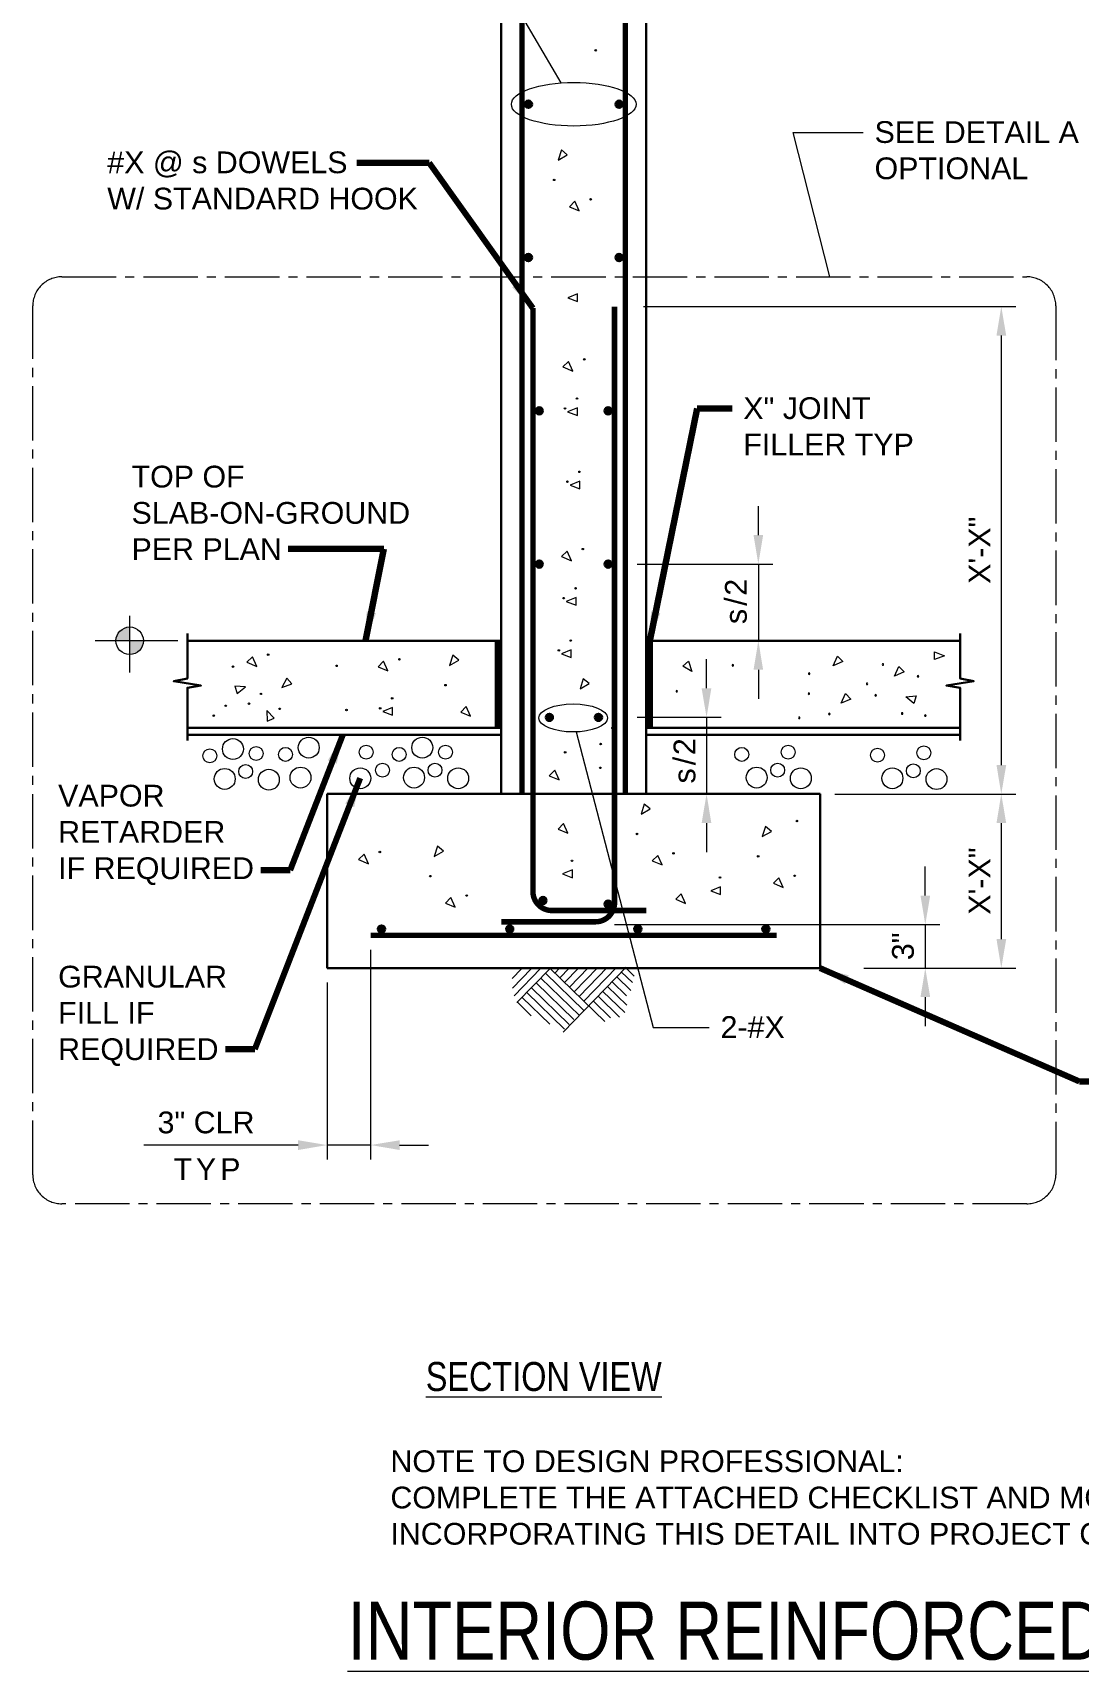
# Model space of a CAD drawing. Header units: inches. Extents: x -745 to -610, y 1779 to 1950.
# Drawn here: x -744.7 to -672.6, y 1779.4 to 1892.4 of the extents above; entities that cross this region are included whole.
import ezdxf

# ---------------------------------------------------------------- set-up
doc = ezdxf.new("R2010")
doc.units = ezdxf.units.IN
doc.header["$LTSCALE"] = 5
doc.header["$MEASUREMENT"] = 0
doc.linetypes.add('CENTER2', pattern=[1.125, 0.75, -0.125, 0.125, -0.125])
for name, color, linetype, lineweight in [('S-ANNO-DIMS', 1, 'Continuous', 20), ('S-ANNO-TEXT', 7, 'Continuous', 20), ('S-DETL', 3, 'Continuous', 30), ('S-DETL-PATT', 7, 'Continuous', 15)]:
    doc.layers.add(name, color=color, linetype=linetype, lineweight=lineweight)
doc.styles.add('Romans', font='arial.ttf')
doc.dimstyles.get("Standard").update_dxf_attribs({"dimtxt": 0.18, "dimasz": 0.18, "dimexe": 0.18, "dimexo": 0.0625, "dimgap": 0.09, "dimtad": 0, "dimtih": 1, "dimtoh": 1, "dimdec": 4, "dimzin": 0, "dimdsep": 46, "dimtxsty": 'Standard', "dimcen": 0.09, "dimadec": 0, "dimazin": 0, "dimtfac": 1, "dimtdec": 4, "dimtofl": 0, "dimtmove": 0, "dimatfit": 3, "dimfxl": 1, "dimtolj": 1, "dimtzin": 0, "dimarcsym": 0})

# ---------------------------------------------------------------- blocks, each defined once
blk = doc.blocks.new('*D9')
at = {"layer": 'Defpoints', "color": 0, "transparency": 16777216}
for p in [(-703.63, 1873.51), (-690.44, 1839.9), (-677.96, 1839.9)]:
    blk.add_point(p, dxfattribs=at)
at = {"layer": 'S-ANNO-DIMS', "transparency": 16777216}
for p, q in [((-702.63, 1873.51), (-676.96, 1873.51)), ((-677.96, 1871.51), (-677.96, 1841.9)), ((-689.44, 1839.9), (-676.96, 1839.9))]:
    blk.add_line(p, q, dxfattribs=at)
for points in [[(-678.29, 1871.51), (-677.62, 1871.51), (-677.96, 1873.51)], [(-678.29, 1841.9), (-677.62, 1841.9), (-677.96, 1839.9)]]:
    blk.add_solid(points, dxfattribs=at)
at = {"layer": 'S-ANNO-DIMS', "transparency": 16777216, "insert": (-679.46, 1856.71), "char_height": 1.5, "attachment_point": 5, "rotation": 90, "style": 'Romans'}
blk.add_mtext('\\A1;X\'-X"', dxfattribs=at)
blk = doc.blocks.new('*D10')
at = {"layer": 'Defpoints', "color": 0, "transparency": 16777216}
for p in [(-704.06, 1855.75), (-701.52, 1850.47), (-694.71, 1850.47)]:
    blk.add_point(p, dxfattribs=at)
at = {"layer": 'S-ANNO-DIMS', "transparency": 16777216}
for p, q in [((-694.71, 1857.75), (-694.71, 1859.75)), ((-703.06, 1855.75), (-693.71, 1855.75)), ((-694.71, 1855.75), (-694.71, 1850.47)), ((-700.52, 1850.47), (-693.71, 1850.47)), ((-694.71, 1848.47), (-694.71, 1846.47))]:
    blk.add_line(p, q, dxfattribs=at)
for points in [[(-695.04, 1857.75), (-694.38, 1857.75), (-694.71, 1855.75)], [(-695.04, 1848.47), (-694.38, 1848.47), (-694.71, 1850.47)]]:
    blk.add_solid(points, dxfattribs=at)
at = {"layer": 'S-ANNO-DIMS', "transparency": 16777216, "insert": (-696.21, 1853.11), "char_height": 1.5, "attachment_point": 5, "rotation": 90, "style": 'Romans'}
blk.add_mtext('\\A1;{\\T1.2; }', dxfattribs=at)
blk = doc.blocks.new('*D11')
at = {"layer": 'Defpoints', "color": 0, "transparency": 16777216}
for p in [(-705.62, 1830.9), (-688.44, 1827.9), (-683.2, 1827.9)]:
    blk.add_point(p, dxfattribs=at)
at = {"layer": 'S-ANNO-DIMS', "transparency": 16777216}
for p, q in [((-683.2, 1832.9), (-683.2, 1834.9)), ((-704.62, 1830.9), (-682.2, 1830.9)), ((-683.2, 1830.9), (-683.2, 1827.9)), ((-687.44, 1827.9), (-682.2, 1827.9)), ((-683.2, 1825.9), (-683.2, 1823.9))]:
    blk.add_line(p, q, dxfattribs=at)
for points in [[(-683.53, 1832.9), (-682.86, 1832.9), (-683.2, 1830.9)], [(-683.53, 1825.9), (-682.86, 1825.9), (-683.2, 1827.9)]]:
    blk.add_solid(points, dxfattribs=at)
at = {"layer": 'S-ANNO-DIMS', "transparency": 16777216, "insert": (-684.73, 1829.4), "char_height": 1.5, "attachment_point": 5, "rotation": 90, "style": 'Romans'}
blk.add_mtext('\\A1;3"', dxfattribs=at)
blk = doc.blocks.new('*D12')
at = {"layer": 'Defpoints', "color": 0, "transparency": 16777216}
for p in [(-690.44, 1839.9), (-688.44, 1827.9), (-677.96, 1827.9)]:
    blk.add_point(p, dxfattribs=at)
at = {"layer": 'S-ANNO-DIMS', "transparency": 16777216}
for p, q in [((-689.44, 1839.9), (-676.96, 1839.9)), ((-677.96, 1837.9), (-677.96, 1829.9)), ((-687.44, 1827.9), (-676.96, 1827.9))]:
    blk.add_line(p, q, dxfattribs=at)
for points in [[(-678.29, 1837.9), (-677.62, 1837.9), (-677.96, 1839.9)], [(-678.29, 1829.9), (-677.62, 1829.9), (-677.96, 1827.9)]]:
    blk.add_solid(points, dxfattribs=at)
at = {"layer": 'S-ANNO-DIMS', "transparency": 16777216, "insert": (-679.46, 1833.9), "char_height": 1.5, "attachment_point": 5, "rotation": 90, "style": 'Romans'}
blk.add_mtext('\\A1;X\'-X"', dxfattribs=at)
blk = doc.blocks.new('*D3')
at = {"layer": 'Defpoints', "color": 0, "transparency": 16777216}
for p in [(-721.44, 1830.15), (-724.44, 1827.9), (-724.44, 1815.7)]:
    blk.add_point(p, dxfattribs=at)
at = {"layer": 'S-ANNO-DIMS', "transparency": 16777216}
for p, q in [((-721.44, 1829.15), (-721.44, 1814.7)), ((-724.44, 1826.9), (-724.44, 1814.7)), ((-726.44, 1815.7), (-737.07, 1815.7)), ((-721.44, 1815.7), (-724.44, 1815.7)), ((-719.44, 1815.7), (-717.44, 1815.7))]:
    blk.add_line(p, q, dxfattribs=at)
for points in [[(-726.44, 1816.03), (-726.44, 1815.36), (-724.44, 1815.7)], [(-719.44, 1816.03), (-719.44, 1815.36), (-721.44, 1815.7)]]:
    blk.add_solid(points, dxfattribs=at)
at = {"layer": 'S-ANNO-DIMS', "transparency": 16777216, "insert": (-732.79, 1817.25), "char_height": 1.5, "attachment_point": 5, "style": 'Romans'}
blk.add_mtext('\\A1;3" CLR', dxfattribs=at)
blk = doc.blocks.new('*D23')
at = {"layer": 'Defpoints', "color": 0, "transparency": 16777216}
for p in [(-704.06, 1845.19), (-701.52, 1839.9), (-698.28, 1839.9)]:
    blk.add_point(p, dxfattribs=at)
at = {"layer": 'S-ANNO-DIMS', "transparency": 16777216}
for p, q in [((-698.28, 1847.19), (-698.28, 1849.19)), ((-703.06, 1845.19), (-697.28, 1845.19)), ((-698.28, 1845.19), (-698.28, 1839.9)), ((-700.52, 1839.9), (-697.28, 1839.9)), ((-698.28, 1837.9), (-698.28, 1835.9))]:
    blk.add_line(p, q, dxfattribs=at)
for points in [[(-698.62, 1847.19), (-697.95, 1847.19), (-698.28, 1845.19)], [(-698.62, 1837.9), (-697.95, 1837.9), (-698.28, 1839.9)]]:
    blk.add_solid(points, dxfattribs=at)
at = {"layer": 'S-ANNO-DIMS', "transparency": 16777216, "insert": (-699.78, 1842.55), "char_height": 1.5, "attachment_point": 5, "rotation": 90, "style": 'Romans'}
blk.add_mtext('\\A1;{\\T1.2; }', dxfattribs=at)

msp = doc.modelspace()

# ---------------------------------------------------------------- hatches: boundary and pattern name
at = {"layer": 'S-ANNO-TEXT'}
h = msp.add_hatch(color=256, dxfattribs=at)
h.dxf.hatch_style = 1
edge = h.paths.add_edge_path()
edge.add_arc((-738.0537609, 1850.4714329), 0.945832, 90, 180)
edge.add_line((-738.9995929, 1850.4714329), (-738.0537609, 1850.4714329))
edge.add_line((-738.0537609, 1850.4714329), (-738.0537609, 1851.4172648))
edge = h.paths.add_edge_path()
edge.add_line((-738.0537609, 1850.4714329), (-738.0537609, 1849.5256009))
edge.add_arc((-738.0537609, 1850.4714329), 0.945832, 270, 360)
edge.add_line((-737.1079289, 1850.4714329), (-738.0537609, 1850.4714329))
at = {"layer": 'S-DETL', "linetype": 'Continuous'}
h = msp.add_hatch(color=256, dxfattribs=at)
h.dxf.hatch_style = 1
h.paths.add_polyline_path([(-710.8146043, 1887.4548236, -1), (-710.3146043, 1887.4548236, -1)])
h = msp.add_hatch(color=256, dxfattribs=at)
h.dxf.hatch_style = 1
h.paths.add_polyline_path([(-710.8146043, 1887.4548236, -1), (-710.3146043, 1887.4548236, -1)])
h = msp.add_hatch(color=256, dxfattribs=at)
h.dxf.hatch_style = 1
h.paths.add_polyline_path([(-710.8146043, 1887.4548236, -1), (-710.3146043, 1887.4548236, -1)])
h = msp.add_hatch(color=256, dxfattribs=at)
h.dxf.hatch_style = 1
h.paths.add_polyline_path([(-704.0612075, 1887.4548236, 1), (-704.5612075, 1887.4548236, 1)])
h = msp.add_hatch(color=256, dxfattribs=at)
h.dxf.hatch_style = 1
h.paths.add_polyline_path([(-704.0612075, 1887.4548236, 1), (-704.5612075, 1887.4548236, 1)])
h = msp.add_hatch(color=256, dxfattribs=at)
h.dxf.hatch_style = 1
h.paths.add_polyline_path([(-704.0612075, 1887.4548236, 1), (-704.5612075, 1887.4548236, 1)])
h = msp.add_hatch(color=256, dxfattribs=at)
h.dxf.hatch_style = 1
h.paths.add_polyline_path([(-710.8146043, 1876.8881405, -1), (-710.3146043, 1876.8881405, -1)])
h = msp.add_hatch(color=256, dxfattribs=at)
h.dxf.hatch_style = 1
h.paths.add_polyline_path([(-710.8146043, 1876.8881405, -1), (-710.3146043, 1876.8881405, -1)])
h = msp.add_hatch(color=256, dxfattribs=at)
h.dxf.hatch_style = 1
h.paths.add_polyline_path([(-710.8146043, 1876.8881405, -1), (-710.3146043, 1876.8881405, -1)])
h = msp.add_hatch(color=256, dxfattribs=at)
h.dxf.hatch_style = 1
h.paths.add_polyline_path([(-704.0612075, 1876.8881405, 1), (-704.5612075, 1876.8881405, 1)])
h = msp.add_hatch(color=256, dxfattribs=at)
h.dxf.hatch_style = 1
h.paths.add_polyline_path([(-704.0612075, 1876.8881405, 1), (-704.5612075, 1876.8881405, 1)])
h = msp.add_hatch(color=256, dxfattribs=at)
h.dxf.hatch_style = 1
h.paths.add_polyline_path([(-704.0612075, 1876.8881405, 1), (-704.5612075, 1876.8881405, 1)])
h = msp.add_hatch(color=256, dxfattribs=at)
h.dxf.hatch_style = 1
h.paths.add_polyline_path([(-710.064517, 1866.3214575, -1), (-709.564517, 1866.3214575, -1)])
h = msp.add_hatch(color=256, dxfattribs=at)
h.dxf.hatch_style = 1
h.paths.add_polyline_path([(-710.064517, 1866.3214575, -1), (-709.564517, 1866.3214575, -1)])
h = msp.add_hatch(color=256, dxfattribs=at)
h.dxf.hatch_style = 1
h.paths.add_polyline_path([(-710.064517, 1866.3214575, -1), (-709.564517, 1866.3214575, -1)])
h = msp.add_hatch(color=256, dxfattribs=at)
h.dxf.hatch_style = 1
h.paths.add_polyline_path([(-704.8112948, 1866.3214575, 1), (-705.3112948, 1866.3214575, 1)])
h = msp.add_hatch(color=256, dxfattribs=at)
h.dxf.hatch_style = 1
h.paths.add_polyline_path([(-704.8112948, 1866.3214575, 1), (-705.3112948, 1866.3214575, 1)])
h = msp.add_hatch(color=256, dxfattribs=at)
h.dxf.hatch_style = 1
h.paths.add_polyline_path([(-704.8112948, 1866.3214575, 1), (-705.3112948, 1866.3214575, 1)])
h = msp.add_hatch(color=256, dxfattribs=at)
h.dxf.hatch_style = 1
h.paths.add_polyline_path([(-710.064517, 1855.7547744, -1), (-709.564517, 1855.7547744, -1)])
h = msp.add_hatch(color=256, dxfattribs=at)
h.dxf.hatch_style = 1
h.paths.add_polyline_path([(-710.064517, 1855.7547744, -1), (-709.564517, 1855.7547744, -1)])
h = msp.add_hatch(color=256, dxfattribs=at)
h.dxf.hatch_style = 1
h.paths.add_polyline_path([(-710.064517, 1855.7547744, -1), (-709.564517, 1855.7547744, -1)])
h = msp.add_hatch(color=256, dxfattribs=at)
h.dxf.hatch_style = 1
h.paths.add_polyline_path([(-704.8112948, 1855.7547744, 1), (-705.3112948, 1855.7547744, 1)])
h = msp.add_hatch(color=256, dxfattribs=at)
h.dxf.hatch_style = 1
h.paths.add_polyline_path([(-704.8112948, 1855.7547744, 1), (-705.3112948, 1855.7547744, 1)])
h = msp.add_hatch(color=256, dxfattribs=at)
h.dxf.hatch_style = 1
h.paths.add_polyline_path([(-704.8112948, 1855.7547744, 1), (-705.3112948, 1855.7547744, 1)])
h = msp.add_hatch(color=256, dxfattribs=at)
h.dxf.hatch_style = 1
h.paths.add_polyline_path([(-709.3679905, 1845.1880913, -1), (-708.8679905, 1845.1880913, -1)])
h = msp.add_hatch(color=256, dxfattribs=at)
h.dxf.hatch_style = 1
h.paths.add_polyline_path([(-709.3679905, 1845.1880913, -1), (-708.8679905, 1845.1880913, -1)])
h = msp.add_hatch(color=256, dxfattribs=at)
h.dxf.hatch_style = 1
h.paths.add_polyline_path([(-709.3679905, 1845.1880913, -1), (-708.8679905, 1845.1880913, -1)])
h = msp.add_hatch(color=256, dxfattribs=at)
h.dxf.hatch_style = 1
h.paths.add_polyline_path([(-705.9859817, 1845.1880913, -1), (-705.4859817, 1845.1880913, -1)])
h = msp.add_hatch(color=256, dxfattribs=at)
h.dxf.hatch_style = 1
h.paths.add_polyline_path([(-705.9859817, 1845.1880913, -1), (-705.4859817, 1845.1880913, -1)])
h = msp.add_hatch(color=256, dxfattribs=at)
h.dxf.hatch_style = 1
h.paths.add_polyline_path([(-705.9859817, 1845.1880913, -1), (-705.4859817, 1845.1880913, -1)])
at = {"layer": 'S-DETL'}
h = msp.add_hatch(color=256, dxfattribs=at)
h.dxf.hatch_style = 1
h.paths.add_polyline_path([(-709.3083227, 1832.5625242, 1), (-709.8083227, 1832.5625242, 1)])
h = msp.add_hatch(color=256, dxfattribs=at)
h.dxf.hatch_style = 1
h.paths.add_polyline_path([(-704.8167702, 1832.3062426, 1), (-705.3167702, 1832.3062426, 1)])
h = msp.add_hatch(color=256, dxfattribs=at)
h.dxf.hatch_style = 1
h.paths.add_polyline_path([(-720.9379059, 1830.5912432, 1), (-720.4379059, 1830.5912432, 1)])
h = msp.add_hatch(color=256, dxfattribs=at)
h.dxf.hatch_style = 1
h.paths.add_polyline_path([(-712.1045726, 1830.5912432, 1), (-711.6045726, 1830.5912432, 1)])
h = msp.add_hatch(color=256, dxfattribs=at)
h.dxf.hatch_style = 1
h.paths.add_polyline_path([(-703.2712393, 1830.5912432, 1), (-702.7712393, 1830.5912432, 1)])
h = msp.add_hatch(color=256, dxfattribs=at)
h.dxf.hatch_style = 1
h.paths.add_polyline_path([(-693.9379059, 1830.5912432, 1), (-694.4379059, 1830.5912432, 1)])

# ---------------------------------------------------------------- linework, layer by layer
at = {"layer": 'S-ANNO-DIMS'}
msp.add_line((-724.4379059, 1826.9067723), (-724.4379059, 1814.7619973), dxfattribs=at)
at = {"layer": 'S-ANNO-TEXT'}
for p, q in [((-738.0537609, 1848.2851172), (-738.0537609, 1852.1819141)), ((-734.7259077, 1850.4714329), (-740.4449088, 1850.4714329)), ((-738.0537609, 1849.8958494), (-738.0537609, 1851.0470163))]:
    msp.add_line(p, q, dxfattribs=at)
for points in [[(-708.2990626, 1888.924435), (-714.5093763, 1899.522679), (-717.3832672, 1899.522679)], [(-689.7716345, 1875.5579243), (-692.3054613, 1885.5152944), (-687.47318, 1885.5152944)], [(-707.2721032, 1844.1838696), (-701.9502302, 1823.8101525), (-698.0905106, 1823.8101525)]]:
    msp.add_lwpolyline(points, dxfattribs=at)
at = {"layer": 'S-ANNO-TEXT', "color": 7, "linetype": 'CENTER2'}
msp.add_lwpolyline([(-742.7358111, 1875.5579243), (-676.1979072, 1875.5579243, -0.4142135624), (-674.1979072, 1873.5579243), (-674.1979072, 1813.6510987, -0.4142135624), (-676.1979072, 1811.6510987), (-742.7358111, 1811.6510987, -0.4142135624), (-744.7358111, 1813.6510987), (-744.7358111, 1873.5579243, -0.4142135624)], format="xyb", close=True, dxfattribs=at)
at = {"layer": 'S-ANNO-TEXT'}
msp.add_circle((-738.0537609, 1850.4714329), 0.945832, dxfattribs=at)
for centre, major_axis, ratio in [((-707.4379059, 1887.4548236), (-4.3, 0), 0.3488372093), ((-707.4775996, 1845.1464875), (2.3604466, 0), 0.4093660684)]:
    msp.add_ellipse(centre, major_axis=major_axis, ratio=ratio, dxfattribs=at)
at = {"layer": 'S-DETL', "linetype": 'Continuous'}
for p, q in [((-712.4379059, 1913.8715313), (-712.4379059, 1839.9047498)), ((-702.4379059, 1913.8715313), (-702.4379059, 1839.9047498)), ((-712.4379059, 1859.858146), (-712.4379059, 1850.0720979)), ((-712.4379059, 1850.4714329), (-734.0776772, 1850.4714329)), ((-712.8129059, 1850.4714329), (-712.8129059, 1844.4714329)), ((-712.6879059, 1850.4714329), (-712.6879059, 1844.4714329)), ((-712.5629059, 1850.4714329), (-712.5629059, 1844.4714329)), ((-702.4379059, 1850.4714329), (-680.7981347, 1850.4714329)), ((-702.3129059, 1850.4714329), (-702.3129059, 1844.4714329)), ((-702.1879059, 1850.4714329), (-702.1879059, 1844.4714329)), ((-702.0629059, 1850.4714329), (-702.0629059, 1844.4714329)), ((-712.4379059, 1849.9047498), (-712.4379059, 1839.9047498)), ((-702.4379059, 1849.9047498), (-702.4379059, 1839.9047498)), ((-712.4379059, 1844.4714329), (-734.0776772, 1844.4714329)), ((-712.4379059, 1843.9714329), (-734.0776772, 1843.9714329)), ((-702.4379059, 1844.4714329), (-680.7981347, 1844.4714329)), ((-702.4379059, 1843.9714329), (-680.7981347, 1843.9714329)), ((-724.4379059, 1839.9047498), (-724.4379059, 1827.9047498)), ((-724.4379059, 1839.9047498), (-712.4379059, 1839.9047498)), ((-712.4379059, 1839.9047498), (-702.4379059, 1839.9047498)), ((-702.4379059, 1839.9047498), (-690.4379059, 1839.9047498)), ((-690.4379059, 1839.9047498), (-690.4379059, 1827.9047498)), ((-724.4379059, 1827.9047498), (-690.4379059, 1827.9047498))]:
    msp.add_line(p, q, dxfattribs=at)
at = {"layer": 'S-DETL', "linetype": 'Continuous', "const_width": 0.375}
for points in [[(-710.2669248, 1933.0225532), (-710.2669248, 1919.8715313), (-711.0021043, 1913.8715313), (-711.0021043, 1839.9047498)], [(-704.608887, 1933.0225532), (-704.608887, 1919.8715313), (-703.8737075, 1913.8715313), (-703.8737075, 1839.9047498)], [(-710.2521043, 1873.3993766), (-710.2521043, 1833.1812426)], [(-704.6237075, 1873.5114252), (-704.6237075, 1832.4047498)]]:
    msp.add_lwpolyline(points, dxfattribs=at)
at = {"layer": 'S-DETL', "linetype": 'Continuous'}
for points in [[(-734.0776772, 1850.9601876), (-734.0776772, 1847.8742755), (-735.0182831, 1847.6806251), (-733.1370712, 1847.3820201), (-734.0776772, 1847.2252524), (-734.0776772, 1843.6024577)], [(-680.7981347, 1850.9601876), (-680.7981347, 1847.8742755), (-679.8575287, 1847.6806251), (-681.7387407, 1847.3820201), (-680.7981347, 1847.2252524), (-680.7981347, 1843.6024577)]]:
    msp.add_lwpolyline(points, dxfattribs=at)
at = {"layer": 'S-DETL', "const_width": 0.375}
for points in [[(-704.6237075, 1832.4047498, -0.4142135624), (-705.9362075, 1831.0922498), (-712.4379059, 1831.0922498)], [(-710.2521043, 1833.1812426, 0.4142135624), (-708.9396043, 1831.8687426), (-702.4379059, 1831.8687426)]]:
    msp.add_lwpolyline(points, format="xyb", dxfattribs=at)
msp.add_lwpolyline([(-721.4379059, 1830.1537432), (-693.4379059, 1830.1537432)], dxfattribs=at)
at = {"layer": 'S-DETL', "linetype": 'Continuous'}
for centre in [(-710.5646043, 1887.4548236), (-710.5646043, 1887.4548236), (-710.5646043, 1887.4548236), (-704.3112075, 1887.4548236), (-704.3112075, 1887.4548236), (-704.3112075, 1887.4548236), (-710.5646043, 1876.8881405), (-710.5646043, 1876.8881405), (-710.5646043, 1876.8881405), (-704.3112075, 1876.8881405), (-704.3112075, 1876.8881405), (-704.3112075, 1876.8881405), (-709.814517, 1866.3214575), (-709.814517, 1866.3214575), (-709.814517, 1866.3214575), (-705.0612948, 1866.3214575), (-705.0612948, 1866.3214575), (-705.0612948, 1866.3214575), (-709.814517, 1855.7547744), (-709.814517, 1855.7547744), (-709.814517, 1855.7547744), (-705.0612948, 1855.7547744), (-705.0612948, 1855.7547744), (-705.0612948, 1855.7547744), (-709.1179905, 1845.1880913), (-709.1179905, 1845.1880913), (-709.1179905, 1845.1880913), (-705.7359817, 1845.1880913), (-705.7359817, 1845.1880913), (-705.7359817, 1845.1880913)]:
    msp.add_circle(centre, 0.25, dxfattribs=at)
at = {"layer": 'S-DETL'}
for centre in [(-709.5583227, 1832.5625242), (-705.0667702, 1832.3062426), (-720.6879059, 1830.5912432), (-711.8545726, 1830.5912432), (-703.0212393, 1830.5912432), (-694.1879059, 1830.5912432)]:
    msp.add_circle(centre, 0.25, dxfattribs=at)
at = {"layer": 'S-DETL-PATT'}
for p, q in [((-711.6781413, 1827.1773519), (-711.033016, 1827.8430454)), ((-711.6678573, 1826.5219425), (-710.3776065, 1827.8533295)), ((-711.5487083, 1825.9788688), (-709.7221971, 1827.8636136)), ((-711.350088, 1825.5178003), (-709.0667876, 1827.8738976)), ((-709.0667876, 1827.8738976), (-705.2911987, 1824.2149641)), ((-708.7339409, 1827.5513349), (-708.4113782, 1827.8841817)), ((-708.4010941, 1827.2287722), (-707.7559687, 1827.8944657)), ((-708.1671816, 1823.4740141), (-703.823512, 1827.9561701)), ((-708.0682473, 1826.9062095), (-707.1005593, 1827.9047498)), ((-707.7354006, 1826.5836468), (-706.4451498, 1827.9150338)), ((-707.4025538, 1826.2610841), (-705.7897404, 1827.9253179)), ((-707.0697071, 1825.9385214), (-705.1343309, 1827.935602)), ((-706.7368603, 1825.6159587), (-704.4789215, 1827.945886)), ((-703.8551232, 1827.9235511), (-703.2617155, 1827.3484701)), ((-710.0344757, 1826.8753574), (-707.4361989, 1824.3573522)), ((-709.711913, 1827.2082041), (-707.0443793, 1824.6230899)), ((-709.3893503, 1827.5410509), (-706.7391329, 1824.972718)), ((-705.1137628, 1826.6247831), (-703.7823758, 1825.3345323)), ((-704.7912001, 1826.9576298), (-703.7926598, 1825.9899417)), ((-704.4686374, 1827.2904766), (-703.5116446, 1826.3630442)), ((-704.1460747, 1827.6233233), (-703.3968449, 1826.8972346)), ((-711.3247265, 1825.5439703), (-710.3712204, 1824.619925)), ((-711.0021638, 1825.8768171), (-709.0964246, 1824.029952)), ((-710.6796011, 1826.2096639), (-708.0813243, 1823.6916587)), ((-710.3570384, 1826.5425106), (-707.7414454, 1824.0077323)), ((-706.0814509, 1825.6262428), (-704.8993871, 1824.4806935)), ((-705.7588882, 1825.9590896), (-704.2824964, 1824.5283061)), ((-705.4363255, 1826.2919363), (-703.9253011, 1824.8275984))]:
    msp.add_line(p, q, dxfattribs=at)
at = {"layer": 'S-DETL-PATT', "flags": 128}
for points in [[(-705.8684549, 1891.1747273, -1), (-705.9721349, 1891.1747273, -1)], [(-708.7362278, 1882.2437656, -1), (-708.8399078, 1882.2437656, -1)], [(-706.223661, 1880.9076064, -1), (-706.327341, 1880.9076064, -1)], [(-706.6610347, 1869.8662381, -1), (-706.7647147, 1869.8662381, -1)], [(-707.9895237, 1866.4862572, -1), (-708.0932037, 1866.4862572, -1)], [(-707.164124, 1867.1676258, -1), (-707.267804, 1867.1676258, -1)], [(-706.9933998, 1862.1141393, -1), (-707.0970798, 1862.1141393, -1)], [(-707.8187995, 1861.4327707, -1), (-707.9224795, 1861.4327707, -1)], [(-706.7569911, 1856.7854842, -1), (-706.8606711, 1856.7854842, -1)], [(-707.2600804, 1854.0868719, -1), (-707.3637604, 1854.0868719, -1)], [(-708.0854801, 1853.4055033, -1), (-708.1891601, 1853.4055033, -1)], [(-707.5891923, 1850.4807695, -1), (-707.6928723, 1850.4807695, -1)], [(-728.4520688, 1849.5054352, -1), (-728.5557488, 1849.5054352, -1)], [(-719.4026436, 1849.1918959, -1), (-719.5063236, 1849.1918959, -1)], [(-708.414592, 1849.7994008, -1), (-708.518272, 1849.7994008, -1)], [(-730.8750549, 1848.6847389, -1), (-730.9787349, 1848.6847389, -1)], [(-723.7384887, 1848.7407537, -1), (-723.8421687, 1848.7407537, -1)], [(-696.5192257, 1848.7709833, 1), (-696.4155457, 1848.7709833, 1)], [(-691.2574561, 1848.2004345, 1), (-691.1537761, 1848.2004345, 1)], [(-686.1755384, 1848.8314852, 1), (-686.0718584, 1848.8314852, 1)], [(-683.7525522, 1848.0107889, 1), (-683.6488722, 1848.0107889, 1)], [(-716.22679, 1847.4079853, -1), (-716.33047, 1847.4079853, -1)], [(-700.3837405, 1846.9877359, 1), (-700.2800605, 1846.9877359, 1)], [(-687.2627702, 1847.4965501, 1), (-687.1590902, 1847.4965501, 1)], [(-731.3781441, 1845.9861266, -1), (-731.4818241, 1845.9861266, -1)], [(-729.7805577, 1846.1254543, -1), (-729.8842377, 1846.1254543, -1)], [(-728.955158, 1846.8068229, -1), (-729.058838, 1846.8068229, -1)], [(-727.6663462, 1845.7738318, -1), (-727.7700262, 1845.7738318, -1)], [(-720.7311326, 1845.8119149, -1), (-720.8348126, 1845.8119149, -1)], [(-719.9057328, 1846.4932835, -1), (-720.0094128, 1846.4932835, -1)], [(-691.2774247, 1846.8157815, 1), (-691.1737447, 1846.8157815, 1)], [(-686.6781978, 1846.7044641, 1), (-686.5745178, 1846.7044641, 1)], [(-732.2035438, 1845.304758, -1), (-732.3072238, 1845.304758, -1)], [(-723.054411, 1845.6960359, -1), (-723.158091, 1845.6960359, -1)], [(-691.9415338, 1845.1557168, 1), (-691.8378538, 1845.1557168, 1)], [(-689.8632134, 1845.4156374, 1), (-689.7595334, 1845.4156374, 1)], [(-684.8470494, 1845.4515043, 1), (-684.7433694, 1845.4515043, 1)], [(-683.249463, 1845.3121765, 1), (-683.145783, 1845.3121765, 1)], [(-704.7114178, 1844.4513946, -1), (-704.8150978, 1844.4513946, -1)], [(-707.9772479, 1842.7762101, -1), (-708.0809279, 1842.7762101, -1)], [(-705.5339325, 1843.3451578, -1), (-705.6376125, 1843.3451578, -1)], [(-705.5504434, 1841.7073898, -1), (-705.6541234, 1841.7073898, -1)], [(-691.9995425, 1838.0407204, -1), (-692.1032225, 1838.0407204, -1)], [(-703.0212285, 1837.1493054, -1), (-703.1249085, 1837.1493054, -1)], [(-720.7553331, 1835.9024016, -1), (-720.8590131, 1835.9024016, -1)], [(-700.5086617, 1835.8131461, -1), (-700.6123417, 1835.8131461, -1)], [(-694.6701866, 1835.6000512, -1), (-694.7738666, 1835.6000512, -1)], [(-707.5064542, 1835.3000839, -1), (-707.6101342, 1835.3000839, -1)], [(-717.2791206, 1834.2385608, -1), (-717.3828006, 1834.2385608, -1)], [(-697.2960779, 1834.144436, -1), (-697.3997579, 1834.144436, -1)], [(-692.1576198, 1834.263892, -1), (-692.2612998, 1834.263892, -1)], [(-714.7665538, 1832.9024016, -1), (-714.8702338, 1832.9024016, -1)]]:
    msp.add_lwpolyline(points, format="xyb", close=True, dxfattribs=at)
for points in [[(-708.2894976, 1884.3066693), (-708.5097887, 1883.6074947), (-707.8797196, 1883.9702602)], [(-707.7405948, 1880.3920175), (-707.0663318, 1880.1043672), (-707.3657021, 1880.7669103)], [(-707.1752697, 1874.3939817), (-707.8554451, 1874.1206053), (-707.1752697, 1873.8638034)], [(-708.1779685, 1869.3506493), (-707.5037055, 1869.062999), (-707.8030758, 1869.725542)], [(-707.1833521, 1866.5314156), (-707.8635275, 1866.2580392), (-707.1833521, 1866.0012373)], [(-707.0126279, 1861.4779291), (-707.6928034, 1861.2045527), (-707.0126279, 1860.9477508)], [(-708.2739249, 1856.2698954), (-707.5996619, 1855.9822451), (-707.8990322, 1856.6447881)], [(-707.2793085, 1853.4506617), (-707.9594839, 1853.1772853), (-707.2793085, 1852.9204834)], [(-729.9690025, 1848.9898464), (-729.2947395, 1848.7021961), (-729.5941098, 1849.3647392)], [(-715.7800598, 1849.4708891), (-716.0003509, 1848.7717145), (-715.3702818, 1849.13448)], [(-707.6084205, 1849.8445593), (-708.2885959, 1849.5711829), (-707.6084205, 1849.3143809)], [(-688.879235, 1849.0315292), (-689.553498, 1848.7438789), (-689.2541277, 1849.4064219)], [(-682.5560534, 1849.704921), (-681.875878, 1849.4315446), (-682.5560534, 1849.1747427)], [(-720.9195774, 1848.676307), (-720.2453144, 1848.3886567), (-720.5446847, 1849.0511998)], [(-699.516244, 1849.0506396), (-699.2959529, 1848.351465), (-699.926022, 1848.7142305)], [(-684.6586046, 1848.3158964), (-685.3328676, 1848.0282461), (-685.0334973, 1848.6907891)], [(-730.6479501, 1846.8265381), (-730.0758224, 1847.2848428), (-730.8011919, 1847.3340872)], [(-727.2238842, 1847.8919538), (-727.5597303, 1847.2403553), (-726.8772001, 1847.4908314)], [(-706.7772543, 1847.8504576), (-706.9975454, 1847.151283), (-706.3674763, 1847.5140485)], [(-719.924961, 1845.8570734), (-720.6051364, 1845.5836969), (-719.924961, 1845.326895)], [(-715.231157, 1845.5562373), (-714.556894, 1845.268587), (-714.8562643, 1845.93113)], [(-688.3267996, 1846.4494551), (-689.0010626, 1846.1618047), (-688.7016923, 1846.8243478)], [(-683.979657, 1846.1525881), (-684.5517847, 1846.6108928), (-683.8264152, 1846.6601371)], [(-728.0828903, 1845.1422789), (-728.6065741, 1845.6552394), (-728.568368, 1844.9292049)], [(-709.1209003, 1841.1653686), (-708.4466373, 1840.8777183), (-708.7460076, 1841.5402614)], [(-702.5744982, 1839.2122091), (-702.7947893, 1838.5130345), (-702.1647202, 1838.8758)], [(-708.5202987, 1837.4831074), (-707.8460357, 1837.1954571), (-708.145406, 1837.8580002)], [(-694.2234563, 1837.662955), (-694.4437474, 1836.9637804), (-693.8136783, 1837.3265458)], [(-722.2722669, 1835.3868128), (-721.5980039, 1835.0991624), (-721.8973742, 1835.7617055)], [(-716.8323903, 1836.3014645), (-717.0526814, 1835.6022899), (-716.4226123, 1835.9650554)], [(-702.0255954, 1835.2975573), (-701.3513324, 1835.009907), (-701.6507027, 1835.67245)], [(-707.5256823, 1834.6638738), (-708.2058577, 1834.3904973), (-707.5256823, 1834.1336954)], [(-697.3153061, 1833.5082259), (-697.9954815, 1833.2348494), (-697.3153061, 1832.9780475)], [(-693.6745535, 1833.7483032), (-693.0002906, 1833.4606529), (-693.2996608, 1834.1231959)], [(-716.2834876, 1832.3868127), (-715.6092246, 1832.0991624), (-715.9085948, 1832.7617055)], [(-700.4073741, 1832.6440432), (-699.7331112, 1832.3563929), (-700.0324814, 1833.018936)]]:
    msp.add_lwpolyline(points, close=True, dxfattribs=at)
at = {"layer": 'S-DETL-PATT'}
for centre, radius in [((-730.9340724, 1843.0046596), 0.7199988), ((-725.7067362, 1843.0986379), 0.7199988), ((-717.8799727, 1843.0986379), 0.7199988), ((-732.5328197, 1842.5404104), 0.4799992), ((-729.3353251, 1842.6951602), 0.4799992), ((-727.3054835, 1842.6343887), 0.4799992), ((-721.7528913, 1842.7891385), 0.4799992), ((-719.47872, 1842.6343887), 0.4799992), ((-716.2812254, 1842.7891385), 0.4799992), ((-695.85469, 1842.6343887), 0.4799992), ((-692.6571954, 1842.7891385), 0.4799992), ((-686.4988508, 1842.5828888), 0.4799992), ((-683.3013562, 1842.7376385), 0.4799992), ((-731.5015714, 1840.9416631), 0.7199988), ((-730.0575739, 1841.4574123), 0.4799992), ((-728.4585766, 1840.8901632), 0.7199988), ((-726.2742353, 1841.0356414), 0.7199988), ((-722.1574606, 1840.9841415), 0.7199988), ((-720.6253479, 1841.5513906), 0.4799992), ((-718.4474717, 1841.0356414), 0.7199988), ((-717.0034742, 1841.5513906), 0.4799992), ((-715.4044769, 1840.9841415), 0.7199988), ((-694.8234418, 1841.0356414), 0.7199988), ((-693.3794442, 1841.5513906), 0.4799992), ((-691.7804469, 1840.9841415), 0.7199988), ((-685.4676025, 1840.9841415), 0.7199988), ((-684.023605, 1841.4998906), 0.4799992), ((-682.4246077, 1840.9326416), 0.7199988)]:
    msp.add_circle(centre, radius, dxfattribs=at)

# ---------------------------------------------------------------- texts
at = {"layer": 'S-ANNO-DIMS', "char_height": 1.499999989, "rotation": 90, "style": 'Romans'}
for insert, attachment_point in [((-697.0109772, 1851.6187312), 1), ((-699.033282, 1842.1880913), 8)]:
    msp.add_mtext('{\\T1.2;s/}2', dxfattribs=dict(at, insert=insert, attachment_point=attachment_point))
at = {"layer": 'S-ANNO-DIMS', "insert": (-735.0248312, 1814.79559), "char_height": 1.499999989, "width": 35.703847172, "attachment_point": 1, "style": 'Romans'}
msp.add_mtext('\\A1;{\\T1.2;TYP}', dxfattribs=at)
at = {"layer": 'S-ANNO-TEXT', "style": 'Romans', "width": 0.8}
msp.add_text('%%USECTION VIEW', height=2, dxfattribs=at).set_placement((-717.6387555, 1798.7439743))
at = {"layer": 'S-ANNO-TEXT', "attachment_point": 1, "style": 'Romans'}
for s, insert, char_height, width in [('\\A1;SEE DETAIL A\\POPTIONAL', (-686.6976002, 1886.2908742), 1.499999989, 35.703847172), ('\\A1;2-#X', (-697.3149308, 1824.5857323), 1.49999999, 35.703847172), ('NOTE TO DESIGN PROFESSIONAL: \\PCOMPLETE THE ATTACHED CHECKLIST AND MODIFY DETAIL AS REQUIRED BEFORE \\PINCORPORATING THIS DETAIL INTO PROJECT CONSTRUCTION DOCUMENTS', (-720.0785192, 1794.6498199), 1.499999989, 159.842980143)]:
    msp.add_mtext(s, dxfattribs=dict(at, insert=insert, char_height=char_height, width=width))
at = {"layer": 'S-ANNO-TEXT', "style": 'Romans'}
for s, insert, char_height, attachment_point in [('\\A1;#X @ s DOWELS\\PW/ STANDARD HOOK', (-739.6006548, 1884.2027151), 1.499999989, 1), ('\\A1;X" JOINT\\PFILLER TYP', (-695.7476289, 1867.2539384), 1.499999989, 1), ('\\A1;TOP OF\\PSLAB-ON-GROUND \\PPER PLAN', (-737.9259036, 1856.0344371), 1.499999989, 7), ('\\A1;VAPOR \\PRETARDER \\PIF REQUIRED', (-742.9858111, 1840.5375136), 1.499999989, 1), ('\\A1;GRANULAR\\PFILL IF \\PREQUIRED', (-742.9858111, 1828.0605971), 1.499999989, 1), ('{\\W0.8;\\LINTERIOR REINFORCED CONCRETE WALL}', (-677.0825782, 1784.2234898), 4, 2)]:
    msp.add_mtext(s, dxfattribs=dict(at, insert=insert, char_height=char_height, attachment_point=attachment_point))

# ---------------------------------------------------------------- dimensions: what is measured, and where the dimension line sits
at = {"layer": 'S-ANNO-DIMS'}
for base, p1, p2, angle, text, picture, middle in [((-677.9580367, 1839.9047498), (-703.6336716, 1873.5114252), (-690.4379059, 1839.9047498), 270, 'X\'-X"', '*D9', (-677.9580367, 1856.7080875)), ((-694.7098176, 1850.4714329), (-704.0612075, 1855.7547744), (-701.5181669, 1850.4714329), 270, '{\\T1.2; }', '*D10', (-694.7098176, 1853.1131036)), ((-698.2832821, 1839.9047498), (-704.0612075, 1845.1880913), (-701.5181669, 1839.9047498), 270, '{\\T1.2; }', '*D23', (-698.2832821, 1842.5464206)), ((-677.9580367, 1827.9047498), (-690.4379059, 1839.9047498), (-688.4379059, 1827.9047498), 270, 'X\'-X"', '*D12', (-677.9580367, 1833.9047498)), ((-683.1979713, 1827.9047498), (-705.6237075, 1830.9047498), (-688.4379059, 1827.9047498), 270, '3"', '*D11', (-683.1979713, 1829.4047498)), ((-724.4379059, 1815.6978719), (-721.4379059, 1830.1537432), (-724.4379059, 1827.9047498), 180, '3" CLR', '*D3', (-732.7863029, 1815.6978719))]:
    dim = msp.add_linear_dim(base=base, p1=p1, p2=p2, angle=angle, text=text, dimstyle='Standard', override={"dimscale": 16, "dimtxt": 0.09375, "dimasz": 0.125, "dimexe": 0.0625, "dimgap": 0.0625, "dimtih": 0, "dimtoh": 0, "dimdec": 5, "dimlfac": 1, "dimrnd": 0.03125, "dimzin": 7, "dimlunit": 4, "dimtxsty": 'Romans', "dimcen": 0.125, "dimclrd": 256, "dimclre": 256, "dimclrt": 256, "dimadec": 4, "dimtdec": 5, "dimtofl": 1, "dimtvp": 1, "dimfrac": 2, "dimtzin": 3, "dimlwd": 65535, "dimlwe": 65535}, dxfattribs=at)
    dim.commit()
    dim.dimension.update_dxf_attribs({"geometry": picture, "text_midpoint": middle, "dimtype": 128})

# ---------------------------------------------------------------- leaders
at = {"layer": 'S-ANNO-TEXT'}
for points in [[(-710.2521043, 1873.3993766), (-717.3965629, 1883.4271353), (-722.3895363, 1883.4271353)], [(-702.1879059, 1850.4714329), (-698.9300315, 1866.4783586), (-696.5232087, 1866.4783586)], [(-721.7850728, 1850.4714329), (-720.5330498, 1856.8100169), (-727.118946, 1856.8100169)], [(-723.3584503, 1843.9714329), (-726.9851058, 1834.6432436), (-729.0120732, 1834.6432436)], [(-722.1574606, 1840.9841415), (-729.4202862, 1822.3032899), (-731.4472536, 1822.3032899)], [(-690.4379059, 1827.9047498), (-672.5587221, 1820.086854), (-667.7450764, 1820.086854)]]:
    msp.add_leader(points, dimstyle='Standard', override={"dimscale": 16, "dimtxt": 0.09375, "dimasz": 0.125, "dimexe": 0.0625, "dimgap": 0.0625, "dimtad": 0, "dimtih": 0, "dimtoh": 0, "dimdec": 5, "dimlfac": 16, "dimrnd": 0.03125, "dimzin": 7, "dimlunit": 4, "dimtxsty": 'Romans', "dimcen": 0.125, "dimclrd": 256, "dimclre": 256, "dimclrt": 256, "dimadec": 4, "dimtdec": 5, "dimtofl": 1, "dimtvp": 1, "dimfrac": 2, "dimtzin": 3, "dimlwd": 65535, "dimlwe": 65535}, dxfattribs=at)

doc.saveas('drawing.dxf')
